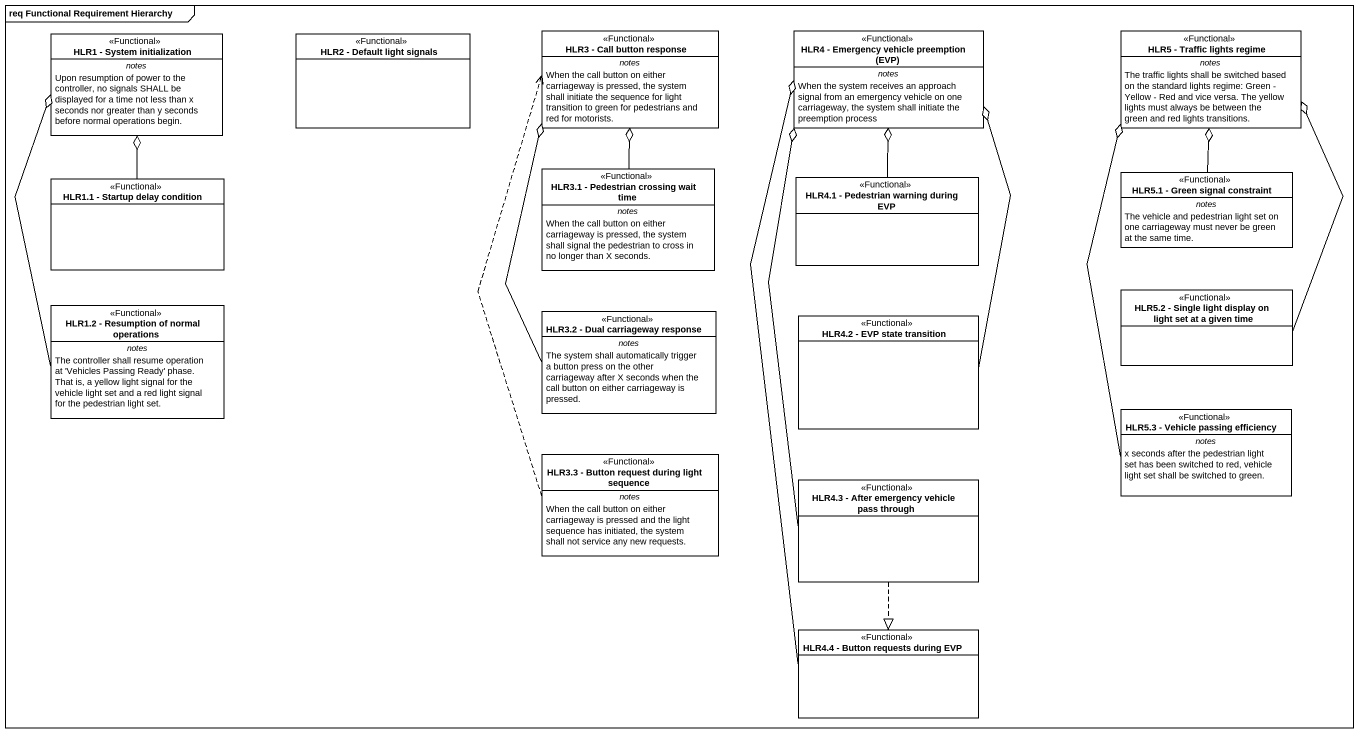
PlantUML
@startuml
mainframe req Functional Requirement Hierarchy
hide circle
hide empty members
class "HLR1 - System initialization" as HLR1_System_initialization <<Functional>> {
  -- notes --
  Upon resumption of power to the controller, no signals SHALL be displayed for a time not less than x seconds nor greater than y seconds before normal operations begin.
}
class "HLR2 - Default light signals" as HLR2_Default_light_signals <<Functional>>
class "HLR3 - Call button response" as HLR3_Call_button_response <<Functional>> {
  -- notes --
  When the call button on either carriageway is pressed, the system shall initiate the sequence for light transition to green for pedestrians and red for motorists.
}
class "HLR4 - Emergency vehicle preemption (EVP)" as HLR4_Emergency_vehicle <<Functional>> {
  -- notes --
  When the system receives an approach signal from an emergency vehicle on one carriageway, the system shall initiate the preemption process
}
class "HLR5 - Traffic lights regime" as HLR5_Traffic_lights_regime <<Functional>> {
  -- notes --
  The traffic lights shall be switched based on the standard lights regime: Green - Yellow - Red and vice versa. The yellow lights must always be between the green and red lights transitions.
}
class "HLR1.1 - Startup delay condition" as HLR1_1_Startup_delay <<Functional>>
class "HLR3.1 - Pedestrian crossing wait time" as HLR3_1_Pedestrian_crossing <<Functional>> {
  -- notes --
  When the call button on either carriageway is pressed, the system shall signal the pedestrian to cross in no longer than X seconds.
}
class "HLR4.1 - Pedestrian warning during EVP" as HLR4_1_Pedestrian_warning <<Functional>>
class "HLR5.1 - Green signal constraint" as HLR5_1_Green_signal <<Functional>> {
  -- notes --
  The vehicle and pedestrian light set on one carriageway must never be green at the same time.
}
class "HLR1.2 - Resumption of normal operations" as HLR1_2_Resumption_of_normal <<Functional>> {
  -- notes --
  The controller shall resume operation at 'Vehicles Passing Ready' phase. That is, a yellow light signal for the vehicle light set and a red light signal for the pedestrian light set.
}
class "HLR3.2 - Dual carriageway response" as HLR3_2_Dual_carriageway <<Functional>> {
  -- notes --
  The system shall automatically trigger a button press on the other carriageway after X seconds when the call button on either carriageway is pressed.
}
class "HLR4.2 - EVP state transition" as HLR4_2_EVP_state_transition <<Functional>>
class "HLR5.2 - Single light display on light set at a given time" as HLR5_2_Single_light_display <<Functional>>
class "HLR5.3 - Vehicle passing efficiency" as HLR5_3_Vehicle_passing <<Functional>> {
  -- notes --
  x seconds after the pedestrian light set has been switched to red, vehicle light set shall be switched to green.
}
class "HLR3.3 - Button request during light sequence" as HLR3_3_Button_request <<Functional>> {
  -- notes --
  When the call button on either carriageway is pressed and the light sequence has initiated, the system shall not service any new requests.
}
class "HLR4.3 - After emergency vehicle pass through" as HLR4_3_After_emergency <<Functional>>
class "HLR4.4 - Button requests during EVP" as HLR4_4_Button_requests <<Functional>>
HLR1_1_Startup_delay -up-o HLR1_System_initialization
HLR3_1_Pedestrian_crossing -up-o HLR3_Call_button_response
HLR4_1_Pedestrian_warning -up-o HLR4_Emergency_vehicle
HLR5_1_Green_signal -up-o HLR5_Traffic_lights_regime
HLR1_2_Resumption_of_normal -up-o HLR1_System_initialization
HLR3_2_Dual_carriageway -up-o HLR3_Call_button_response
HLR4_2_EVP_state_transition -up-o HLR4_Emergency_vehicle
HLR5_2_Single_light_display -up-o HLR5_Traffic_lights_regime
HLR5_3_Vehicle_passing -up-o HLR5_Traffic_lights_regime
HLR3_3_Button_request .up.> HLR3_Call_button_response
HLR4_3_After_emergency -up-o HLR4_Emergency_vehicle
HLR4_3_After_emergency ..|> HLR4_4_Button_requests
HLR4_4_Button_requests -up-o HLR4_Emergency_vehicle
@enduml
